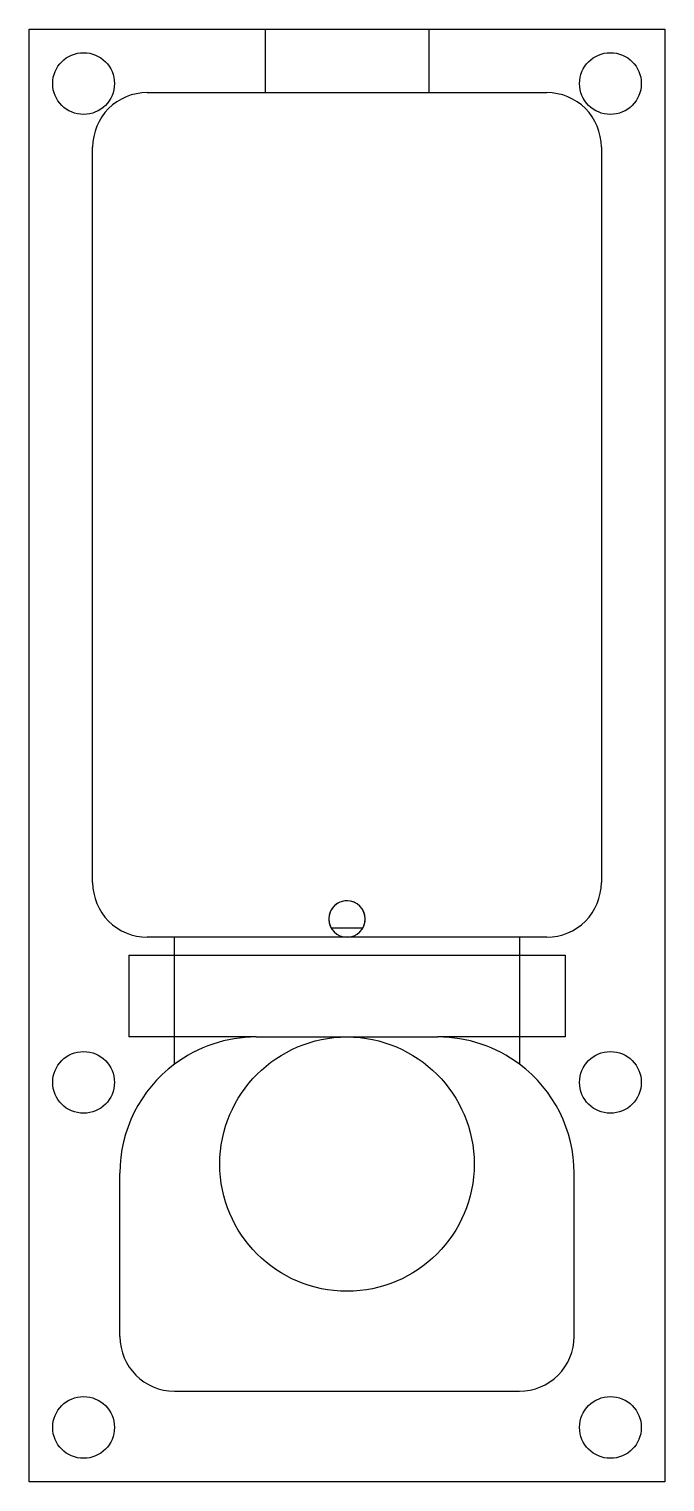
# Model space of a CAD drawing. Extents: x -17.5 to 17.5, y -40 to 40.
import ezdxf

# ---------------------------------------------------------------- set-up
doc = ezdxf.new("R2010")
doc.units = 0
doc.layers.get('0').update_dxf_attribs({"linetype": 'continuous'})

# ---------------------------------------------------------------- blocks, each defined once
blk = doc.blocks.new('POCKET036')
at = {"color": 0}
for p, q in [((-17.5, 40), (-4.5, 40)), ((-17.5, -40), (-17.5, 40)), ((-4.5, 40), (4.5, 40)), ((-4.5, 40), (-4.5, 36.5)), ((4.5, 40), (17.5, 40)), ((4.5, 40), (4.5, 36.5)), ((17.5, 40), (17.5, -40)), ((-11, 36.5), (-4.5, 36.5)), ((-4.5, 36.5), (4.5, 36.5)), ((4.5, 36.5), (11, 36.5)), ((-14, -7), (-14, 33.5)), ((14, 33.5), (14, -7)), ((0.866, -9.5), (-0.866, -9.5)), ((-9.5, -10), (-11, -10)), ((-9.5, -11), (-9.5, -10)), ((9.5, -10), (-9.5, -10)), ((11, -10), (9.5, -10)), ((9.5, -10), (9.5, -11)), ((-12, -11), (-12, -15.5)), ((-12, -11), (-9.5, -11)), ((-9.5, -11), (9.5, -11)), ((-9.5, -15.5), (-9.5, -11)), ((9.5, -11), (12, -11)), ((9.5, -11), (9.5, -15.5)), ((12, -11), (12, -15.5)), ((-9.5, -15.5), (-12, -15.5)), ((-9.5, -17), (-9.5, -15.5)), ((-5.017, -15.5), (-9.5, -15.5)), ((-5, -15.5), (5, -15.5)), ((9.5, -15.5), (5.017, -15.5)), ((12, -15.5), (9.5, -15.5)), ((9.5, -15.5), (9.5, -17)), ((-12.5, -32), (-12.5, -23)), ((12.5, -32), (12.5, -23)), ((-9.5, -35), (9.5, -35)), ((17.5, -40), (-17.5, -40))]:
    blk.add_line(p, q, dxfattribs=at)
for centre, radius in [((-14.5, 37), 1.7), ((14.5, 37), 1.7), ((0, -22.5), 7), ((-14.5, -18), 1.7), ((14.5, -18), 1.7), ((-14.5, -37), 1.7), ((14.5, -37), 1.7)]:
    blk.add_circle(centre, radius, dxfattribs=at)
for centre, radius, start, end in [((-11, 33.5), 3, 89.99979, -179.99979), ((11, 33.5), 3, -0.0002, 90.00018), ((-11, -7), 3, 179.99981, -89.9998), ((11, -7), 3, -90.00019, 0.0002), ((0, -9), 1, 0, -90), ((0, -9), 1, 0, -150), ((0, -9), 1, -90, 0), ((0, -9), 1, -30, 0), ((-5, -23), 7.5, 90.12799, 126.86983), ((-5, -23), 7.5, 90, 90.12799), ((5, -23), 7.5, 89.87201, 90), ((5, -23), 7.5, 53.13004, 89.87201), ((-5, -23), 7.5, 126.86983, -179.99993), ((5, -23), 7.5, -0.00007, 53.13004), ((5, -23), 7.5, -0.00007, 53.13004), ((9.5, -32), 3, -90.00001, 0.00039), ((-9.5, -32), 3, -179.99996, -90)]:
    blk.add_arc(centre, radius, start, end, dxfattribs=at)

msp = doc.modelspace()

# ---------------------------------------------------------------- block references
at = {"color": 0}
msp.add_blockref('POCKET036', (0, 0), dxfattribs=at)

doc.saveas('drawing.dxf')
